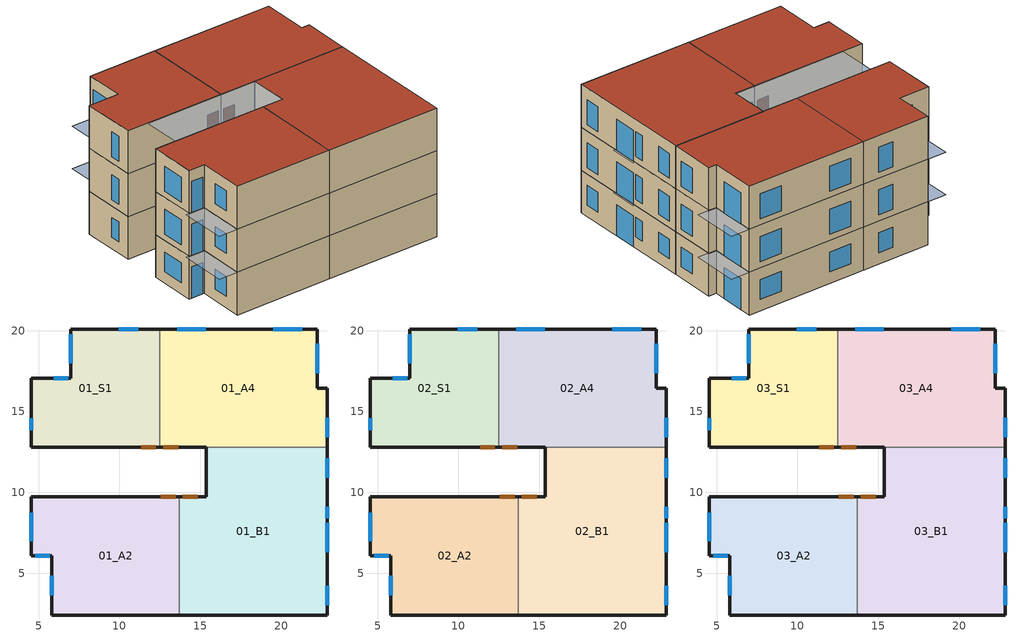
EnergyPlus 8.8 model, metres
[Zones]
01_A2
 floor ground (ExtSlabCarpet 4in ClimateZone 1-8): 13.7,9.74 13.7,2.42 5.83,2.42 5.83,6.08 4.56,6.08 4.56,9.74 z0
 wall outside (ASHRAE 189.1-2009 ExtWall Mass ClimateZone 5): 13.7,9.74 4.56,9.74 4.56,6.08 5.83,6.08 5.83,2.42 13.7,2.42 z0:3.35
 wall to 01_B1 (Interior Wall): 13.7,2.42 13.7,9.74 z0:3.35
 window (ASHRAE 189.1-2009 ExtWindow ClimateZone 4-5): 5.83,4.85 5.83,3.65 / 4.56,8.75 4.56,6.97 z0.89:2.44
 window (ASHRAE 189.1-2009 GlassDoor ClimateZone 4-5): 4.78,6.08 5.7,6.08 z0:2.44
 door (Exterior Door): 13.47,9.74 12.56,9.74 z0:2.13
01_A4
 floor ground (ExtSlabCarpet 4in ClimateZone 1-8): 22.23,20.1 22.23,16.44 22.84,16.44 22.84,12.79 12.48,12.79 12.48,20.1 z0
 wall outside (ASHRAE 189.1-2009 ExtWall Mass ClimateZone 5): 22.84,12.79 22.84,16.44 22.23,16.44 22.23,20.1 12.48,20.1 / 12.48,12.79 15.38,12.79 z0:3.35
 wall to 01_B1 (Interior Wall): 15.38,12.79 22.84,12.79 z0:3.35
 wall to 01_S1 (Interior Wall): 12.48,20.1 12.48,12.79 z0:3.35
 window (ASHRAE 189.1-2009 ExtWindow ClimateZone 4-5): 22.84,13.42 22.84,14.61 / 21.29,20.1 19.52,20.1 / 15.35,20.1 13.57,20.1 z0.89:2.44
 window (ASHRAE 189.1-2009 GlassDoor ClimateZone 4-5): 22.23,17.36 22.23,19.19 z0:2.44
 door (Exterior Door): 12.71,12.79 13.62,12.79 z0:2.13
01_B1
 floor ground (ExtSlabCarpet 4in ClimateZone 1-8): 22.84,12.79 22.84,2.42 13.7,2.42 13.7,9.74 15.38,9.74 15.38,12.79 z0
 wall outside (ASHRAE 189.1-2009 ExtWall Mass ClimateZone 5): 15.38,12.79 15.38,9.74 13.7,9.74 / 13.7,2.42 22.84,2.42 22.84,12.79 z0:3.35
 window (ASHRAE 189.1-2009 GlassDoor ClimateZone 4-5): 22.84,6.31 22.84,8.14 z0:2.44
 window (ASHRAE 189.1-2009 ExtWindow ClimateZone 4-5): 22.84,3.03 22.84,4.23 / 22.84,8.39 22.84,9.13 / 22.84,10.91 22.84,12.1 z0.89:2.44
 door (Exterior Door): 14.84,9.74 13.93,9.74 z0:2.13
01_S1
 floor ground (ExtSlabCarpet 4in ClimateZone 1-8): 12.48,20.1 12.48,12.79 4.56,12.79 4.56,17.05 6.99,17.05 6.99,20.1 z0
 wall outside (ASHRAE 189.1-2009 ExtWall Mass ClimateZone 5): 12.48,20.1 6.99,20.1 6.99,17.05 4.56,17.05 4.56,12.79 12.48,12.79 z0:3.35
 window (ASHRAE 189.1-2009 ExtWindow ClimateZone 4-5): 4.56,14.59 4.56,13.85 / 6.99,19.77 6.99,17.99 / 11.16,20.1 9.97,20.1 z0.89:2.44
 window (ASHRAE 189.1-2009 GlassDoor ClimateZone 4-5): 6.84,17.05 5.93,17.05 z0:2.44
 door (Exterior Door): 11.34,12.79 12.25,12.79 z0:2.13
02_A2
 floor to 01_A2 (Interior Floor): 13.7,9.74 13.7,2.42 5.83,2.42 5.83,6.08 4.56,6.08 4.56,9.74 z3.35
 wall outside (ASHRAE 189.1-2009 ExtWall Mass ClimateZone 5): 13.7,9.74 4.56,9.74 4.56,6.08 5.83,6.08 5.83,2.42 13.7,2.42 z3.35:6.71
 wall to 02_B1 (Interior Wall): 13.7,2.42 13.7,9.74 z3.35:6.71
 window (ASHRAE 189.1-2009 ExtWindow ClimateZone 4-5): 5.83,4.85 5.83,3.65 z4.24:5.79; 4.56,8.75 4.56,6.97 z3.84:5.79
 window (ASHRAE 189.1-2009 GlassDoor ClimateZone 4-5): 4.78,6.08 5.7,6.08 z3.35:5.79
 door (Exterior Door): 13.47,9.74 12.56,9.74 z3.35:5.49
02_A4
 floor to 01_A4 (Interior Floor): 22.23,20.1 22.23,16.44 22.84,16.44 22.84,12.79 12.48,12.79 12.48,20.1 z3.35
 wall outside (ASHRAE 189.1-2009 ExtWall Mass ClimateZone 5): 22.84,12.79 22.84,16.44 22.23,16.44 22.23,20.1 12.48,20.1 / 12.48,12.79 15.38,12.79 z3.35:6.71
 wall to 02_B1 (Interior Wall): 15.38,12.79 22.84,12.79 z3.35:6.71
 wall to 02_S1 (Interior Wall): 12.48,20.1 12.48,12.79 z3.35:6.71
 window (ASHRAE 189.1-2009 ExtWindow ClimateZone 4-5): 22.84,13.42 22.84,14.61 / 21.29,20.1 19.52,20.1 / 15.35,20.1 13.57,20.1 z3.84:5.79
 window (ASHRAE 189.1-2009 GlassDoor ClimateZone 4-5): 22.23,17.36 22.23,19.19 z3.35:5.79
 door (Exterior Door): 12.71,12.79 13.62,12.79 z3.35:5.49
02_B1
 floor to 01_B1 (Interior Floor): 22.84,12.79 22.84,2.42 13.7,2.42 13.7,9.74 15.38,9.74 15.38,12.79 z3.35
 wall outside (ASHRAE 189.1-2009 ExtWall Mass ClimateZone 5): 15.38,12.79 15.38,9.74 13.7,9.74 / 13.7,2.42 22.84,2.42 22.84,12.79 z3.35:6.71
 window (ASHRAE 189.1-2009 GlassDoor ClimateZone 4-5): 22.84,6.31 22.84,8.14 z3.35:5.79
 window (ASHRAE 189.1-2009 ExtWindow ClimateZone 4-5): 22.84,3.03 22.84,4.23 / 22.84,8.39 22.84,9.13 / 22.84,10.91 22.84,12.1 z3.84:5.79
 door (Exterior Door): 14.84,9.74 13.93,9.74 z3.35:5.49
02_S1
 floor to 01_S1 (Interior Floor): 12.48,20.1 12.48,12.79 4.56,12.79 4.56,17.05 6.99,17.05 6.99,20.1 z3.35
 wall outside (ASHRAE 189.1-2009 ExtWall Mass ClimateZone 5): 12.48,20.1 6.99,20.1 6.99,17.05 4.56,17.05 4.56,12.79 12.48,12.79 z3.35:6.71
 window (ASHRAE 189.1-2009 ExtWindow ClimateZone 4-5): 4.56,14.59 4.56,13.85 / 11.16,20.1 9.97,20.1 z3.84:5.79; 6.99,19.77 6.99,17.99 z4.24:5.79
 window (ASHRAE 189.1-2009 GlassDoor ClimateZone 4-5): 6.84,17.05 5.93,17.05 z3.35:5.79
 door (Exterior Door): 11.34,12.79 12.25,12.79 z3.35:5.49
03_A2
 floor to 02_A2 (Interior Floor): 13.7,9.74 13.7,2.42 5.83,2.42 5.83,6.08 4.56,6.08 4.56,9.74 z6.71
 wall outside (ASHRAE 189.1-2009 ExtWall Mass ClimateZone 5): 13.7,9.74 4.56,9.74 4.56,6.08 5.83,6.08 5.83,2.42 13.7,2.42 z6.71:10.06
 wall to 03_B1 (Interior Wall): 13.7,2.42 13.7,9.74 z6.71:10.06
 window (ASHRAE 189.1-2009 ExtWindow ClimateZone 4-5): 5.83,4.85 5.83,3.65 z7.59:9.14; 4.56,8.75 4.56,6.97 z7.19:9.14
 window (ASHRAE 189.1-2009 GlassDoor ClimateZone 4-5): 4.78,6.08 5.7,6.08 z6.71:9.14
 door (Exterior Door): 13.47,9.74 12.56,9.74 z6.71:8.84
 roof outside (ASHRAE 189.1-2009 ExtRoof IEAD ClimateZone 2-5): 13.7,2.42 13.7,9.74 4.56,9.74 4.56,6.08 5.83,6.08 5.83,2.42 z10.06
03_A4
 floor to 02_A4 (Interior Floor): 22.23,20.1 22.23,16.44 22.84,16.44 22.84,12.79 12.48,12.79 12.48,20.1 z6.71
 wall outside (ASHRAE 189.1-2009 ExtWall Mass ClimateZone 5): 22.84,12.79 22.84,16.44 22.23,16.44 22.23,20.1 12.48,20.1 / 12.48,12.79 15.38,12.79 z6.71:10.06
 wall to 03_B1 (Interior Wall): 15.38,12.79 22.84,12.79 z6.71:10.06
 wall to 03_S1 (Interior Wall): 12.48,20.1 12.48,12.79 z6.71:10.06
 window (ASHRAE 189.1-2009 ExtWindow ClimateZone 4-5): 22.84,13.42 22.84,14.61 / 21.29,20.1 19.52,20.1 / 15.35,20.1 13.57,20.1 z7.19:9.14
 window (ASHRAE 189.1-2009 GlassDoor ClimateZone 4-5): 22.23,17.36 22.23,19.19 z6.71:9.14
 door (Exterior Door): 12.71,12.79 13.62,12.79 z6.71:8.84
 roof outside (ASHRAE 189.1-2009 ExtRoof IEAD ClimateZone 2-5): 22.84,12.79 22.84,16.44 22.23,16.44 22.23,20.1 12.48,20.1 12.48,12.79 z10.06
03_B1
 floor to 02_B1 (Interior Floor): 22.84,12.79 22.84,2.42 13.7,2.42 13.7,9.74 15.38,9.74 15.38,12.79 z6.71
 wall outside (ASHRAE 189.1-2009 ExtWall Mass ClimateZone 5): 15.38,12.79 15.38,9.74 13.7,9.74 / 13.7,2.42 22.84,2.42 22.84,12.79 z6.71:10.06
 window (ASHRAE 189.1-2009 ExtWindow ClimateZone 4-5): 22.84,3.03 22.84,4.23 / 22.84,8.39 22.84,9.13 / 22.84,10.91 22.84,12.1 z7.19:9.14
 window (ASHRAE 189.1-2009 GlassDoor ClimateZone 4-5): 22.84,6.31 22.84,8.14 z6.71:9.14
 door (Exterior Door): 14.84,9.74 13.93,9.74 z6.71:8.84
 roof outside (ASHRAE 189.1-2009 ExtRoof IEAD ClimateZone 2-5): 22.84,2.42 22.84,12.79 15.38,12.79 15.38,9.74 13.7,9.74 13.7,2.42 z10.06
03_S1
 floor to 02_S1 (Interior Floor): 12.48,20.1 12.48,12.79 4.56,12.79 4.56,17.05 6.99,17.05 6.99,20.1 z6.71
 wall outside (ASHRAE 189.1-2009 ExtWall Mass ClimateZone 5): 12.48,20.1 6.99,20.1 6.99,17.05 4.56,17.05 4.56,12.79 12.48,12.79 z6.71:10.06
 window (ASHRAE 189.1-2009 ExtWindow ClimateZone 4-5): 4.56,14.59 4.56,13.85 / 11.16,20.1 9.97,20.1 z7.19:9.14; 6.99,19.77 6.99,17.99 z7.59:9.14
 window (ASHRAE 189.1-2009 GlassDoor ClimateZone 4-5): 6.84,17.05 5.93,17.05 z6.71:9.14
 door (Exterior Door): 11.34,12.79 12.25,12.79 z6.71:8.84
 roof outside (ASHRAE 189.1-2009 ExtRoof IEAD ClimateZone 2-5): 12.48,12.79 12.48,20.1 6.99,20.1 6.99,17.05 4.56,17.05 4.56,12.79 z10.06
shading: 5.83,2.42 5.83,6.08 4.3,6.08 4.3,2.42 z3.35; 23.76,16.44 23.76,20.1 22.23,20.1 22.23,16.44 z3.35; 23,6.16 23,8.29 22.84,8.29 22.84,6.16 z3.35; 6.99,17.05 6.99,20.1 5.47,20.1 5.47,17.05 z3.35; 5.83,2.42 5.83,6.08 4.3,6.08 4.3,2.42 z6.71; 23.76,16.44 23.76,20.1 22.23,20.1 22.23,16.44 z6.71; 23,6.16 23,8.29 22.84,8.29 22.84,6.16 z6.71; 6.99,17.05 6.99,20.1 5.47,20.1 5.47,17.05 z6.71; 15.38,9.74 15.38,12.79 6.23,12.79 6.23,9.74 z10.06
[Building]
Building 1
[Site:Location]
Site 1: Latitude {deg}=0; Longitude {deg}=0; Time Zone {hr}=0; Elevation {m}=0
[Material] Thermal Absorptance=0.9
Name | Roughness | Thickness {m} | Conductivity {W/m-K} | Density {kg/m3} | Specific Heat {J/kg-K} | Solar Absorptance | Visible Absorptance
1/2IN Gypsum | Smooth | 0.0127 | 0.16 | 784.9 | 830 | 0.4 | 0.4
1IN Stucco | Smooth | 0.0253 | 0.6918 | 1858 | 837 | 0.92 | 0.92
8IN Concrete HW | MediumRough | 0.2033 | 1.7296 | 2243 | 837 | 0.65 | 0.65
F08 Metal surface | Smooth | 0.0008 | 45.28 | 7824 | 500 | 0.7 | 0.7
F16 Acoustic tile | MediumSmooth | 0.0191 | 0.06 | 368 | 590 | 0.3 | 0.3
G01a 19mm gypsum board | MediumSmooth | 0.019 | 0.16 | 800 | 1090 | 0.4 | 0.4
I01 25mm insulation board | MediumRough | 0.0254 | 0.03 | 43 | 1210 | 0.6 | 0.6
M11 100mm lightweight concrete | MediumRough | 0.1016 | 0.53 | 1280 | 840 | 0.5 | 0.5
MAT-CC05 4 HW CONCRETE | Rough | 0.1016 | 1.311 | 2240 | 836.8 | 0.85 | 0.85
Metal Decking | MediumSmooth | 0.0015 | 45.006 | 7680 | 418.4 | 0.6 | 0.6
Roof Insulation [21] | MediumRough | 0.2105 | 0.049 | 265 | 836.8 | 0.7 | 0.7
Roof Membrane | VeryRough | 0.0095 | 0.16 | 1121.29 | 1460 | 0.7 | 0.7
Wall Insulation [40] | MediumRough | 0.0794 | 0.0432 | 91 | 837 | 0.5 | 0.5
[Material:AirGap]
Name | Thermal Resistance {m2-K/W}
F04 Wall air space resistance | 0.15
F05 Ceiling air space resistance | 0.18
[Material:NoMass]
CP02 CARPET PAD: Roughness=Smooth; Thermal Resistance {m2-K/W}=0.1; Thermal Absorptance=0.9; Solar Absorptance=0.8; Visible Absorptance=0.8
[WindowMaterial:Blind]
Window Material Blind 1: Slat Orientation=Horizontal; Slat Width {m}=0.025; Slat Separation {m}=0.01875; Slat Thickness {m}=0.001; Slat Angle {deg}=45; Slat Conductivity {W/m-K}=221; Slat Beam Solar Transmittance=0; Front Side Slat Beam Solar Reflectance=0.5; Back Side Slat Beam Solar Reflectance=0.5; Slat Diffuse Solar Transmittance=0; Front Side Slat Diffuse Solar Reflectance=0.5; Back Side Slat Diffuse Solar Reflectance=0.5; Slat Beam Visible Transmittance=0; Front Side Slat Beam Visible Reflectance=0.5; Back Side Slat Beam Visible Reflectance=0.5; Slat Diffuse Visible Transmittance=0; Front Side Slat Diffuse Visible Reflectance=0.5; Back Side Slat Diffuse Visible Reflectance=0.5; Slat Infrared Hemispherical Transmittance=0; Front Side Slat Infrared Hemispherical Emissivity=0.9; Back Side Slat Infrared Hemispherical Emissivity=0.9; Blind to Glass Distance {m}=0.05; Blind Top Opening Multiplier=0.5; Blind Bottom Opening Multiplier=0.5; Blind Left Side Opening Multiplier=0.5; Blind Right Side Opening Multiplier=0.5; Minimum Slat Angle {deg}=0; Maximum Slat Angle {deg}=180
[WindowMaterial:Glazing]
Theoretical Glass [207]: Optical Data Type=SpectralAverage; Thickness {m}=0.003; Solar Transmittance at Normal Incidence=0.3311; Front Side Solar Reflectance at Normal Incidence=0.6189; Back Side Solar Reflectance at Normal Incidence=0; Visible Transmittance at Normal Incidence=0.44; Front Side Visible Reflectance at Normal Incidence=0.51; Back Side Visible Reflectance at Normal Incidence=0; Infrared Transmittance at Normal Incidence=0; Front Side Infrared Hemispherical Emissivity=0.9; Back Side Infrared Hemispherical Emissivity=0.9; Conductivity {W/m-K}=0.0133; Dirt Correction Factor for Solar and Visible Transmittance=1; Solar Diffusing=No
[WindowProperty:ShadingControl]
Shading Control 1: Shading Type=InteriorBlind; Shading Control Type=OnIfHighSolarOnWindow; Setpoint {BasedOnField A4}=27; Shading Control Is Scheduled=No; Glare Control Is Active=No; Shading Device Material=Window Material Blind 1
[Construction]
ASHRAE 189.1-2009 ExtRoof IEAD ClimateZone 2-5: Roof Membrane, Roof Insulation [21], Metal Decking
ASHRAE 189.1-2009 ExtWall Mass ClimateZone 5: 1IN Stucco, 8IN Concrete HW, Wall Insulation [40], 1/2IN Gypsum
ASHRAE 189.1-2009 ExtWindow ClimateZone 4-5; ASHRAE 189.1-2009 GlassDoor ClimateZone 4-5: Theoretical Glass [207]
Exterior Door: F08 Metal surface, I01 25mm insulation board
ExtSlabCarpet 4in ClimateZone 1-8: MAT-CC05 4 HW CONCRETE, CP02 CARPET PAD
Interior Floor: F16 Acoustic tile, F05 Ceiling air space resistance, M11 100mm lightweight concrete
Interior Wall: G01a 19mm gypsum board, F04 Wall air space resistance, G01a 19mm gypsum board
[Zone]
01_A2; 01_A4; 01_B1; 01_S1; 02_A2; 02_A4; 02_B1; 02_S1; 03_A2; 03_A4; 03_B1; 03_S1
